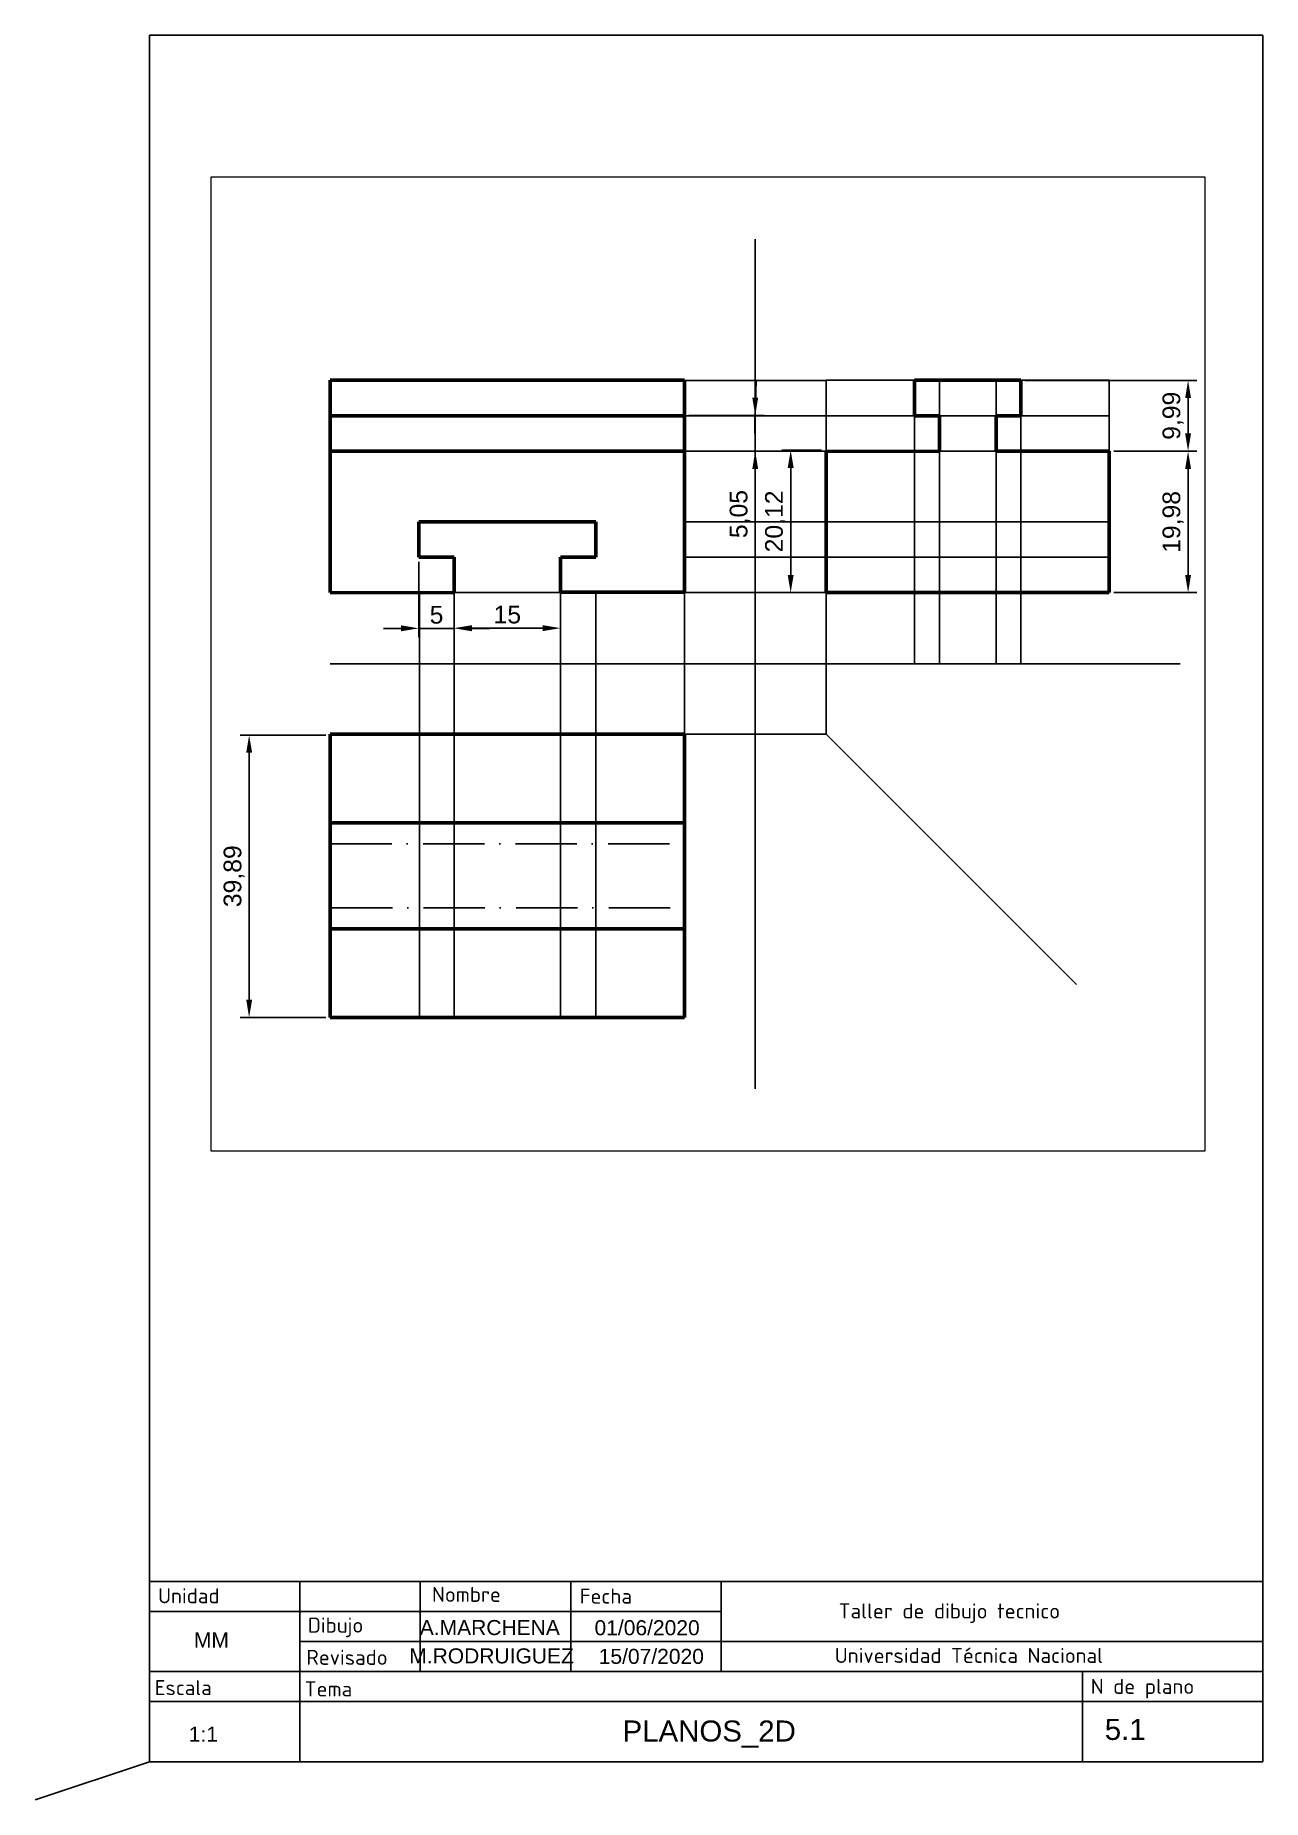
# Paper-space layout 'Presentación1' of a CAD drawing. Header units: millimetres. Extents: x -1 to 203, y -1 to 293.
# The model-space entities are those that its viewports show. They can reach past a viewport. Long polylines and large blocks are cut down to what shows.
import ezdxf
from ezdxf.enums import TextEntityAlignment as Align

# ---------------------------------------------------------------- set-up
doc = ezdxf.new("R2010")
doc.units = ezdxf.units.MM
doc.linetypes.add('ACAD_ISO10W100', pattern=[18, 12, -3, 0, -3])
for name, color, linetype in [('CajetinAtributos', 14, 'Continuous'), ('CajetinLine', 150, 'Continuous'), ('CajetinTexto', 18, 'Continuous'), ('Cotas', 5, 'Continuous'), ('oculta', 1, 'ACAD_ISO10W100'), ('proyeccion', 9, 'Continuous')]:
    doc.layers.add(name, color=color, linetype=linetype)
doc.layers.add('trazo', color=30, linetype='Continuous', lineweight=60)
doc.styles.get("Standard").update_dxf_attribs({"font": 'arial.ttf'})
doc.dimstyles.new('ISO-25', dxfattribs={"dimtxt": 2.5, "dimasz": 2.5, "dimexe": 1.25, "dimexo": 0.625, "dimtad": 1, "dimtxsty": 'Standard', "dimcen": 2.5, "dimadec": 0, "dimazin": 0, "dimtfac": 1, "dimtmove": 0, "dimatfit": 3, "dimfxl": 1, "dimarcsym": 0})

# ---------------------------------------------------------------- blocks, each defined once
blk = doc.blocks.new('*D3')
at = {"layer": 'Cotas', "color": 0, "lineweight": -2, "transparency": 16777216}
for p, q in [((3179.53, 1797.46), (3167.44, 1797.46)), ((3168.69, 1794.96), (3168.69, 1760.07)), ((3179.53, 1757.57), (3167.44, 1757.57))]:
    blk.add_line(p, q, dxfattribs=at)
at = {"layer": 'Cotas', "color": 0, "transparency": 16777216}
for points in [[(3168.28, 1794.96), (3169.11, 1794.96), (3168.69, 1797.46)], [(3168.28, 1760.07), (3169.11, 1760.07), (3168.69, 1757.57)]]:
    blk.add_solid(points, dxfattribs=at)
at = {"layer": 'Defpoints', "color": 0, "transparency": 16777216}
for p in [(3180.16, 1797.46), (3168.69, 1757.57), (3180.16, 1757.57)]:
    blk.add_point(p, dxfattribs=at)
at = {"layer": 'Cotas', "color": 0, "transparency": 16777216, "insert": (3166.57, 1777.52), "char_height": 2.5, "attachment_point": 5, "rotation": 90}
blk.add_mtext('39,89', dxfattribs=at)
blk = doc.blocks.new('*D4')
at = {"layer": 'Cotas', "color": 0, "lineweight": -2, "transparency": 16777216}
for p, q in [((3290.78, 1837.55), (3302.53, 1837.55)), ((3301.28, 1835.05), (3301.28, 1820.07)), ((3290.78, 1817.57), (3302.53, 1817.57))]:
    blk.add_line(p, q, dxfattribs=at)
at = {"layer": 'Cotas', "color": 0, "transparency": 16777216}
for points in [[(3300.86, 1835.05), (3301.69, 1835.05), (3301.28, 1837.55)], [(3300.86, 1820.07), (3301.69, 1820.07), (3301.28, 1817.57)]]:
    blk.add_solid(points, dxfattribs=at)
at = {"layer": 'Defpoints', "color": 0, "transparency": 16777216}
for p in [(3290.15, 1837.55), (3290.15, 1817.57), (3301.28, 1817.57)]:
    blk.add_point(p, dxfattribs=at)
at = {"layer": 'Cotas', "color": 0, "transparency": 16777216, "insert": (3299.15, 1827.56), "char_height": 2.5, "attachment_point": 5, "rotation": 90}
blk.add_mtext('19,98', dxfattribs=at)
blk = doc.blocks.new('*D5')
at = {"layer": 'Cotas', "color": 0, "lineweight": -2, "transparency": 16777216}
for p, q in [((3278.28, 1847.54), (3302.53, 1847.54)), ((3301.28, 1845.04), (3301.28, 1840.05)), ((3290.78, 1837.55), (3302.53, 1837.55))]:
    blk.add_line(p, q, dxfattribs=at)
at = {"layer": 'Cotas', "color": 0, "transparency": 16777216}
for points in [[(3300.86, 1845.04), (3301.69, 1845.04), (3301.28, 1847.54)], [(3300.86, 1840.05), (3301.69, 1840.05), (3301.28, 1837.55)]]:
    blk.add_solid(points, dxfattribs=at)
at = {"layer": 'Defpoints', "color": 0, "transparency": 16777216}
for p in [(3277.65, 1847.54), (3290.15, 1837.55), (3301.28, 1837.55)]:
    blk.add_point(p, dxfattribs=at)
at = {"layer": 'Cotas', "color": 0, "transparency": 16777216, "insert": (3299.15, 1842.55), "char_height": 2.5, "attachment_point": 5, "rotation": 90}
blk.add_mtext('9,99', dxfattribs=at)
blk = doc.blocks.new('*D6')
at = {"layer": 'Cotas', "color": 0, "lineweight": -2, "transparency": 16777216}
for p, q in [((3240.15, 1845.1), (3240.15, 1847.6)), ((3230.78, 1842.6), (3241.4, 1842.6)), ((3240.15, 1842.6), (3240.15, 1837.55)), ((3230.78, 1837.55), (3241.4, 1837.55)), ((3240.15, 1835.05), (3240.15, 1824.79))]:
    blk.add_line(p, q, dxfattribs=at)
at = {"layer": 'Cotas', "color": 0, "transparency": 16777216}
for points in [[(3239.74, 1845.1), (3240.57, 1845.1), (3240.15, 1842.6)], [(3239.74, 1835.05), (3240.57, 1835.05), (3240.15, 1837.55)]]:
    blk.add_solid(points, dxfattribs=at)
at = {"layer": 'Defpoints', "color": 0, "transparency": 16777216}
for p in [(3230.15, 1842.6), (3230.15, 1837.55), (3240.15, 1837.55)]:
    blk.add_point(p, dxfattribs=at)
at = {"layer": 'Cotas', "color": 0, "transparency": 16777216, "insert": (3238.03, 1828.67), "char_height": 2.5, "attachment_point": 5, "rotation": 90}
blk.add_mtext('5,05', dxfattribs=at)
blk = doc.blocks.new('*D7')
at = {"layer": 'Cotas', "color": 0, "lineweight": -2, "transparency": 16777216}
for p, q in [((3249.53, 1837.69), (3243.91, 1837.69)), ((3245.16, 1835.19), (3245.16, 1820.07)), ((3249.53, 1817.57), (3243.91, 1817.57))]:
    blk.add_line(p, q, dxfattribs=at)
at = {"layer": 'Cotas', "color": 0, "transparency": 16777216}
for points in [[(3244.74, 1835.19), (3245.58, 1835.19), (3245.16, 1837.69)], [(3244.74, 1820.07), (3245.58, 1820.07), (3245.16, 1817.57)]]:
    blk.add_solid(points, dxfattribs=at)
at = {"layer": 'Defpoints', "color": 0, "transparency": 16777216}
for p in [(3250.15, 1837.69), (3245.16, 1817.57), (3250.15, 1817.57)]:
    blk.add_point(p, dxfattribs=at)
at = {"layer": 'Cotas', "color": 0, "transparency": 16777216, "insert": (3243.03, 1827.63), "char_height": 2.5, "attachment_point": 5, "rotation": 90}
blk.add_mtext('20,12', dxfattribs=at)
blk = doc.blocks.new('*D8')
at = {"layer": 'Cotas', "color": 0, "lineweight": -2, "transparency": 16777216}
for p, q in [((3197.65, 1816.94), (3197.65, 1811.31)), ((3212.65, 1816.99), (3212.65, 1811.31)), ((3200.15, 1812.56), (3210.15, 1812.56))]:
    blk.add_line(p, q, dxfattribs=at)
at = {"layer": 'Cotas', "color": 0, "transparency": 16777216}
for points in [[(3200.15, 1812.98), (3200.15, 1812.14), (3197.65, 1812.56)], [(3210.15, 1812.98), (3210.15, 1812.14), (3212.65, 1812.56)]]:
    blk.add_solid(points, dxfattribs=at)
at = {"layer": 'Defpoints', "color": 0, "transparency": 16777216}
for p in [(3197.65, 1817.57), (3212.65, 1817.62), (3212.65, 1812.56)]:
    blk.add_point(p, dxfattribs=at)
at = {"layer": 'Cotas', "color": 0, "transparency": 16777216, "insert": (3205.15, 1814.46), "char_height": 2.5, "attachment_point": 5}
blk.add_mtext('15', dxfattribs=at)
blk = doc.blocks.new('*D9')
at = {"layer": 'Cotas', "color": 0, "lineweight": -2, "transparency": 16777216}
for p, q in [((3192.65, 1821.94), (3192.65, 1811.28)), ((3197.65, 1821.94), (3197.65, 1811.28)), ((3190.15, 1812.53), (3187.65, 1812.53)), ((3192.65, 1812.53), (3197.65, 1812.53)), ((3200.15, 1812.53), (3202.65, 1812.53))]:
    blk.add_line(p, q, dxfattribs=at)
at = {"layer": 'Cotas', "color": 0, "transparency": 16777216}
for points in [[(3190.15, 1812.95), (3190.15, 1812.12), (3192.65, 1812.53)], [(3200.15, 1812.95), (3200.15, 1812.12), (3197.65, 1812.53)]]:
    blk.add_solid(points, dxfattribs=at)
at = {"layer": 'Defpoints', "color": 0, "transparency": 16777216}
for p in [(3192.65, 1822.57), (3197.65, 1822.57), (3197.65, 1812.53)]:
    blk.add_point(p, dxfattribs=at)
at = {"layer": 'Cotas', "color": 0, "transparency": 16777216, "insert": (3195.15, 1814.43), "char_height": 2.5, "attachment_point": 5}
blk.add_mtext('5', dxfattribs=at)

msp = doc.modelspace()

# ---------------------------------------------------------------- linework, layer by layer
for p, q in [((3240.155, 1867.503), (3240.155, 1747.503)), ((3180.155, 1817.571), (3180.155, 1847.571)), ((3180.155, 1847.571), (3230.155, 1847.571)), ((3230.155, 1847.571), (3230.155, 1817.571)), ((3250.155, 1817.571), (3250.155, 1847.571)), ((3250.155, 1847.571), (3290.155, 1847.571)), ((3290.155, 1847.571), (3290.155, 1817.571)), ((3230.155, 1817.571), (3180.155, 1817.571)), ((3250.155, 1817.571), (3230.155, 1817.571)), ((3230.155, 1817.571), (3230.155, 1807.571)), ((3250.155, 1797.571), (3250.155, 1817.571)), ((3290.155, 1817.571), (3250.155, 1817.571)), ((3240.155, 1807.503), (3180.155, 1807.503)), ((3230.087, 1807.571), (3230.087, 1807.503)), ((3230.155, 1807.571), (3230.155, 1797.571)), ((3240.155, 1807.503), (3300.155, 1807.503)), ((3230.155, 1797.571), (3180.155, 1797.571)), ((3180.155, 1797.571), (3180.155, 1757.571)), ((3230.155, 1797.571), (3250.155, 1797.571)), ((3230.155, 1757.571), (3230.155, 1797.571)), ((3180.155, 1757.571), (3230.155, 1757.571))]:
    msp.add_line(p, q)
at = {"layer": 'oculta'}
for p, q in [((3180.18, 1782.071), (3230.155, 1782.071)), ((3180.261, 1773.071), (3230.155, 1773.071))]:
    msp.add_line(p, q, dxfattribs=at)
at = {"layer": 'proyeccion'}
for p, q in [((3250.155, 1847.548), (3230.155, 1847.548)), ((3240.155, 1842.55), (3240.298, 1847.548)), ((3240.298, 1847.548), (3250.155, 1847.548)), ((3262.654, 1817.681), (3262.654, 1847.571)), ((3266.154, 1837.519), (3266.154, 1847.571)), ((3266.154, 1847.571), (3266.154, 1807.503)), ((3266.154, 1847.571), (3274.154, 1847.571)), ((3274.154, 1847.571), (3274.154, 1807.503)), ((3274.154, 1847.571), (3277.654, 1847.54)), ((3277.654, 1847.54), (3277.654, 1807.503)), ((3240.084, 1842.55), (3230.155, 1842.55)), ((3230.155, 1842.55), (3250.155, 1842.55)), ((3240.155, 1837.551), (3240.084, 1842.55)), ((3250.155, 1842.55), (3290.155, 1842.55)), ((3240.427, 1837.551), (3230.155, 1837.551)), ((3230.155, 1837.551), (3250.155, 1837.551)), ((3250.155, 1837.551), (3290.155, 1837.551)), ((3262.654, 1837.551), (3266.154, 1837.519)), ((3240.155, 1827.565), (3240.157, 1832.565)), ((3239.893, 1827.565), (3230.155, 1827.565)), ((3230.155, 1827.565), (3250.155, 1827.565)), ((3250.155, 1827.565), (3290.155, 1827.565)), ((3240.139, 1822.571), (3230.155, 1822.571)), ((3230.155, 1822.571), (3250.155, 1822.571)), ((3240.155, 1817.571), (3240.139, 1822.571)), ((3250.155, 1822.571), (3290.155, 1822.571)), ((3192.747, 1817.571), (3192.747, 1817.567)), ((3192.747, 1817.567), (3192.747, 1797.571)), ((3197.655, 1817.565), (3197.655, 1807.503)), ((3230.155, 1817.571), (3212.655, 1817.619)), ((3212.655, 1817.619), (3212.655, 1807.503)), ((3230.155, 1817.571), (3217.655, 1817.644)), ((3217.655, 1817.644), (3217.655, 1807.503)), ((3262.654, 1817.681), (3262.654, 1807.503)), ((3197.655, 1807.503), (3197.655, 1797.571)), ((3212.655, 1807.503), (3212.655, 1797.571)), ((3217.655, 1807.503), (3217.655, 1797.571)), ((3192.747, 1797.571), (3192.747, 1757.571)), ((3197.655, 1797.571), (3197.655, 1757.571)), ((3212.655, 1797.571), (3212.655, 1757.571)), ((3217.655, 1797.571), (3217.655, 1757.571)), ((3250.155, 1797.571), (3285.51, 1762.216)), ((3180.182, 1785.071), (3230.155, 1785.071)), ((3180.211, 1770.071), (3230.155, 1770.071))]:
    msp.add_line(p, q, dxfattribs=at)
at = {"layer": 'trazo'}
for p, q in [((3230.155, 1847.571), (3180.155, 1847.571)), ((3180.155, 1847.571), (3180.155, 1817.571)), ((3230.155, 1817.619), (3230.155, 1847.571)), ((3262.654, 1842.55), (3262.654, 1847.571)), ((3262.654, 1847.571), (3277.654, 1847.571)), ((3277.654, 1847.571), (3277.654, 1842.55)), ((3230.155, 1842.55), (3180.155, 1842.55)), ((3266.154, 1842.545), (3262.654, 1842.55)), ((3266.154, 1837.519), (3266.154, 1842.545)), ((3277.654, 1842.55), (3274.154, 1842.55)), ((3274.154, 1842.55), (3274.154, 1837.551)), ((3230.155, 1837.551), (3180.155, 1837.551)), ((3250.155, 1817.571), (3250.155, 1837.551)), ((3250.155, 1837.551), (3266.154, 1837.519)), ((3274.154, 1837.551), (3290.155, 1837.551)), ((3290.155, 1837.551), (3290.155, 1817.571)), ((3217.655, 1827.565), (3192.655, 1827.565)), ((3192.655, 1827.565), (3192.655, 1822.565)), ((3217.655, 1822.571), (3217.655, 1827.565)), ((3192.655, 1822.565), (3197.655, 1822.565)), ((3197.655, 1822.565), (3197.655, 1817.565)), ((3212.655, 1817.571), (3212.655, 1822.571)), ((3212.655, 1822.571), (3217.655, 1822.571)), ((3180.155, 1817.571), (3197.655, 1817.565)), ((3212.655, 1817.619), (3230.155, 1817.619)), ((3290.155, 1817.571), (3250.155, 1817.571)), ((3180.155, 1797.463), (3180.155, 1797.571)), ((3180.155, 1797.571), (3230.155, 1797.571)), ((3180.155, 1797.463), (3180.155, 1757.571)), ((3230.155, 1797.463), (3230.155, 1757.571)), ((3180.182, 1785.071), (3180.155, 1785.071)), ((3180.182, 1785.071), (3230.155, 1785.071)), ((3180.261, 1773.071), (3180.155, 1773.071)), ((3180.211, 1770.071), (3230.155, 1770.071)), ((3180.155, 1757.571), (3230.155, 1757.571))]:
    msp.add_line(p, q, dxfattribs=at)

# ---------------------------------------------------------------- dimensions: what is measured, and where the dimension line sits
at = {"layer": 'Cotas'}
for base, p1, p2, picture, middle in [((3240.153, 1837.551), (3230.155, 1842.599), (3230.155, 1837.551), '*D6', (3238.025, 1828.669)), ((3301.277, 1837.551), (3277.654, 1847.54), (3290.155, 1837.551), '*D5', (3299.15, 1842.545)), ((3245.159, 1817.571), (3250.155, 1837.692), (3250.155, 1817.571), '*D7', (3243.032, 1827.632)), ((3301.277, 1817.571), (3290.155, 1837.551), (3290.155, 1817.571), '*D4', (3299.15, 1827.561)), ((3168.693, 1757.571), (3180.155, 1797.463), (3180.155, 1757.571), '*D3', (3166.566, 1777.517))]:
    dim = msp.add_linear_dim(base=base, p1=p1, p2=p2, angle=90, dimstyle='ISO-25', dxfattribs=at)
    dim.commit()
    dim.dimension.update_dxf_attribs({"geometry": picture, "text_midpoint": middle})
for base, p1, p2, picture, middle in [((3197.655, 1812.534), (3192.655, 1822.565), (3197.655, 1822.565), '*D9', (3195.155, 1814.431)), ((3212.655, 1812.561), (3197.655, 1817.565), (3212.655, 1817.619), '*D8', (3205.155, 1814.463))]:
    dim = msp.add_linear_dim(base=base, p1=p1, p2=p2, dimstyle='ISO-25', dxfattribs=at)
    dim.commit()
    dim.dimension.update_dxf_attribs({"geometry": picture, "text_midpoint": middle})

psp = doc.layouts.new('Presentación1')

# ---------------------------------------------------------------- linework, layer by layer
at = {"color": 150}
for p, q in [((48.19, 35.51), (18.19, 35.51)), ((18.19, 35.51), (18.19, 5.51)), ((43.19, 35.51), (43.19, 5.51)), ((198.19, 35.51), (48.19, 35.51)), ((63.19, 35.51), (63.19, 20.51)), ((88.19, 35.51), (88.19, 20.51)), ((113.19, 35.51), (113.19, 20.51)), ((48.19, 30.51), (18.19, 30.51)), ((113.19, 30.51), (48.19, 30.51)), ((48.19, 25.51), (43.19, 25.51)), ((198.19, 25.51), (48.19, 25.51)), ((48.19, 20.51), (18.19, 20.51)), ((198.19, 20.51), (48.19, 20.51)), ((48.19, 15.51), (18.19, 15.51)), ((198.19, 15.51), (48.19, 15.51))]:
    psp.add_line(p, q, dxfattribs=at)
at = {"layer": 'CajetinLine'}
for p, q in [((203.19, 35.51), (198.19, 35.51)), ((203.19, 25.51), (203.19, 35.51)), ((203.19, 25.51), (198.19, 25.51)), ((203.19, 5.51), (203.19, 25.51)), ((173.23, 5.51), (173.23, 20.51)), ((198.19, 20.51), (203.19, 20.51)), ((198.19, 15.51), (203.19, 15.51)), ((18.19, 5.51), (203.19, 5.51))]:
    psp.add_line(p, q, dxfattribs=at)
at = {"layer": 'Cotas'}
for p, q in [((203.19, 292.51), (18.19, 292.51)), ((18.19, 292.51), (18.19, 5.51)), ((203.19, 5.51), (203.19, 292.51)), ((-0.79, -0.79), (18.19, 5.51)), ((18.19, 5.51), (203.19, 5.51))]:
    psp.add_line(p, q, dxfattribs=at)

# ---------------------------------------------------------------- texts
at = {"layer": 'CajetinAtributos'}
for tag, p, s, height in [('MM', (25.57, 24.51), 'mm', 2.5), ('01/06/2020', (92.15, 26.55), '', 2.5), ('15/07/2020', (92.85, 21.79), '', 2.5), ('PLANOS_2D', (96.81, 8.88), 'Planos 2D', 3.5), ('5.1', (176.95, 9.15), '', 3.5), ('1:1', (24.71, 8.85), '1:1', 2.5)]:
    psp.add_attdef(tag, p, s, height=height, dxfattribs=at)
for tag, text, p in [('A.MARCHENA', 'A.Marchena.M', (74.75, 27.83)), ('M.RODRUIGUEZ', 'M.Rodruiguez.C', (75.04, 23.12))]:
    psp.add_attdef(tag, text=text, height=2.5, dxfattribs=at).set_placement(p, align=Align.MIDDLE_CENTER)
at = {"layer": 'CajetinTexto', "char_height": 2.5}
for s, width, heights, insert, attachment_point in [('{\\fISOCPEUR|b0|i0|c0|p34;Unidad}', 25, [0], (19.62, 33.11), 4), ('{\\fISOCPEUR|b0|i0|c0|p34;Nombre}', 25, [0], (65.13, 33.34), 4), ('{\\fISOCPEUR|b0|i0|c0|p34;Fecha}', 25, [0], (89.68, 33.05), 4), ('{\\fISOCPEUR|b0|i0|c0|p34;Dibujo}', 25, [0], (44.51, 27.85), 4), ('{\\fISOCPEUR|b0|i0|c0|p34;Taller de dibujo tecnico}', 69.5267, [5.81], (151.12, 30.21), 5), ('{\\fISOCPEUR|b0|i0|c0|p34;Revisado}', 25, [0], (44.26, 22.88), 4), ('{\\fISOCPEUR|b0|i0|c0|p34;Universidad Técnica Nacional}', 69.5267, [5.81], (154.37, 23.19), 5), ('{\\fISOCPEUR|b0|i0|c0|p34;Escala}', 25, [0], (19.06, 17.84), 4), ('{\\fISOCPEUR|b0|i0|c0|p34;Tema}', 25, [0], (43.98, 17.63), 4), ('{\\fISOCPEUR|b0|i0|c0|p34;N de plano}', 28.8537, [0], (174.61, 17.67), 4)]:
    psp.add_mtext_dynamic_manual_height_columns(s, width=width, gutter_width=12.5, heights=heights, dxfattribs=dict(at, insert=insert, attachment_point=attachment_point))

# ---------------------------------------------------------------- viewports
at = {"layer": 'Cotas'}
psp.add_viewport(center=(110.99, 188.01), size=(165.24, 161.8558), view_center_point=(3233.469, 1807.503), view_height=137.52401, dxfattribs=at)

doc.saveas('drawing.dxf')
